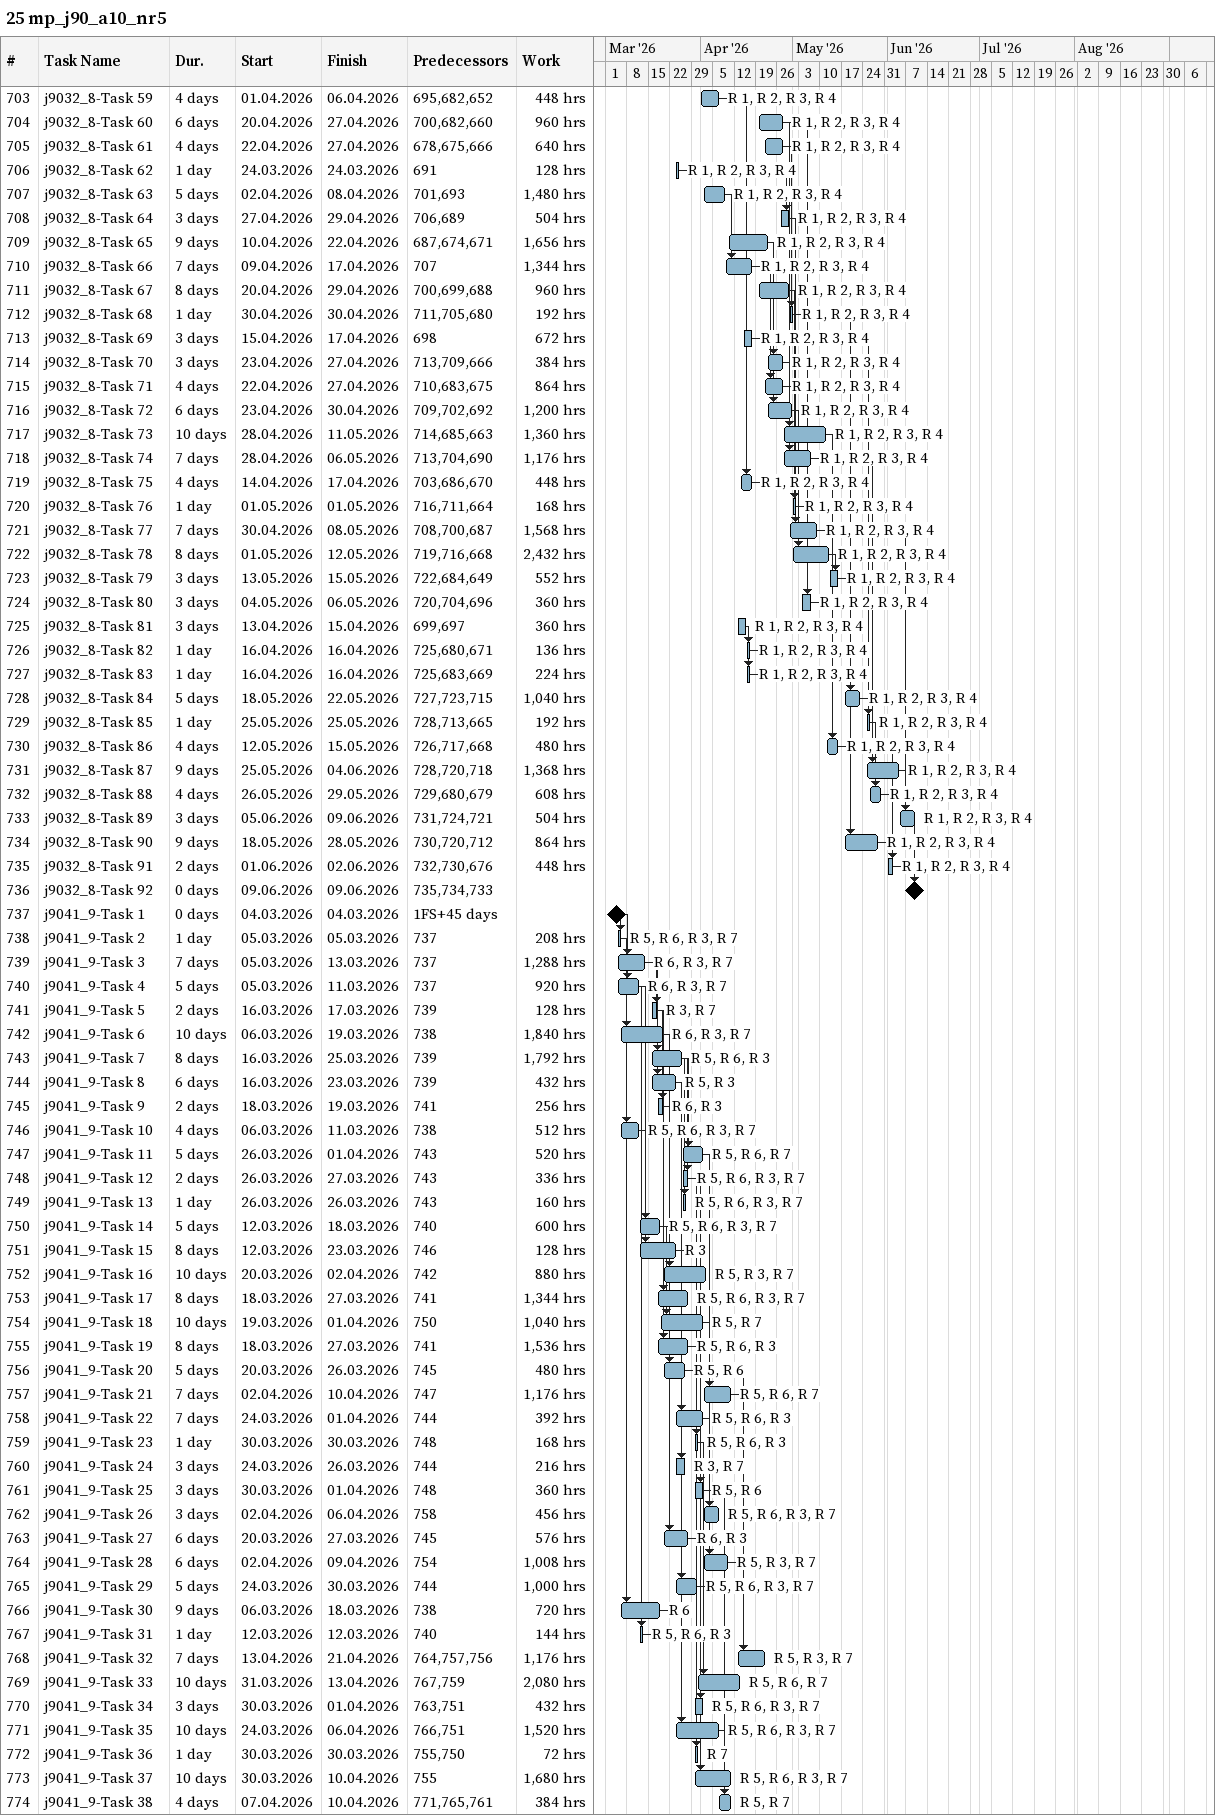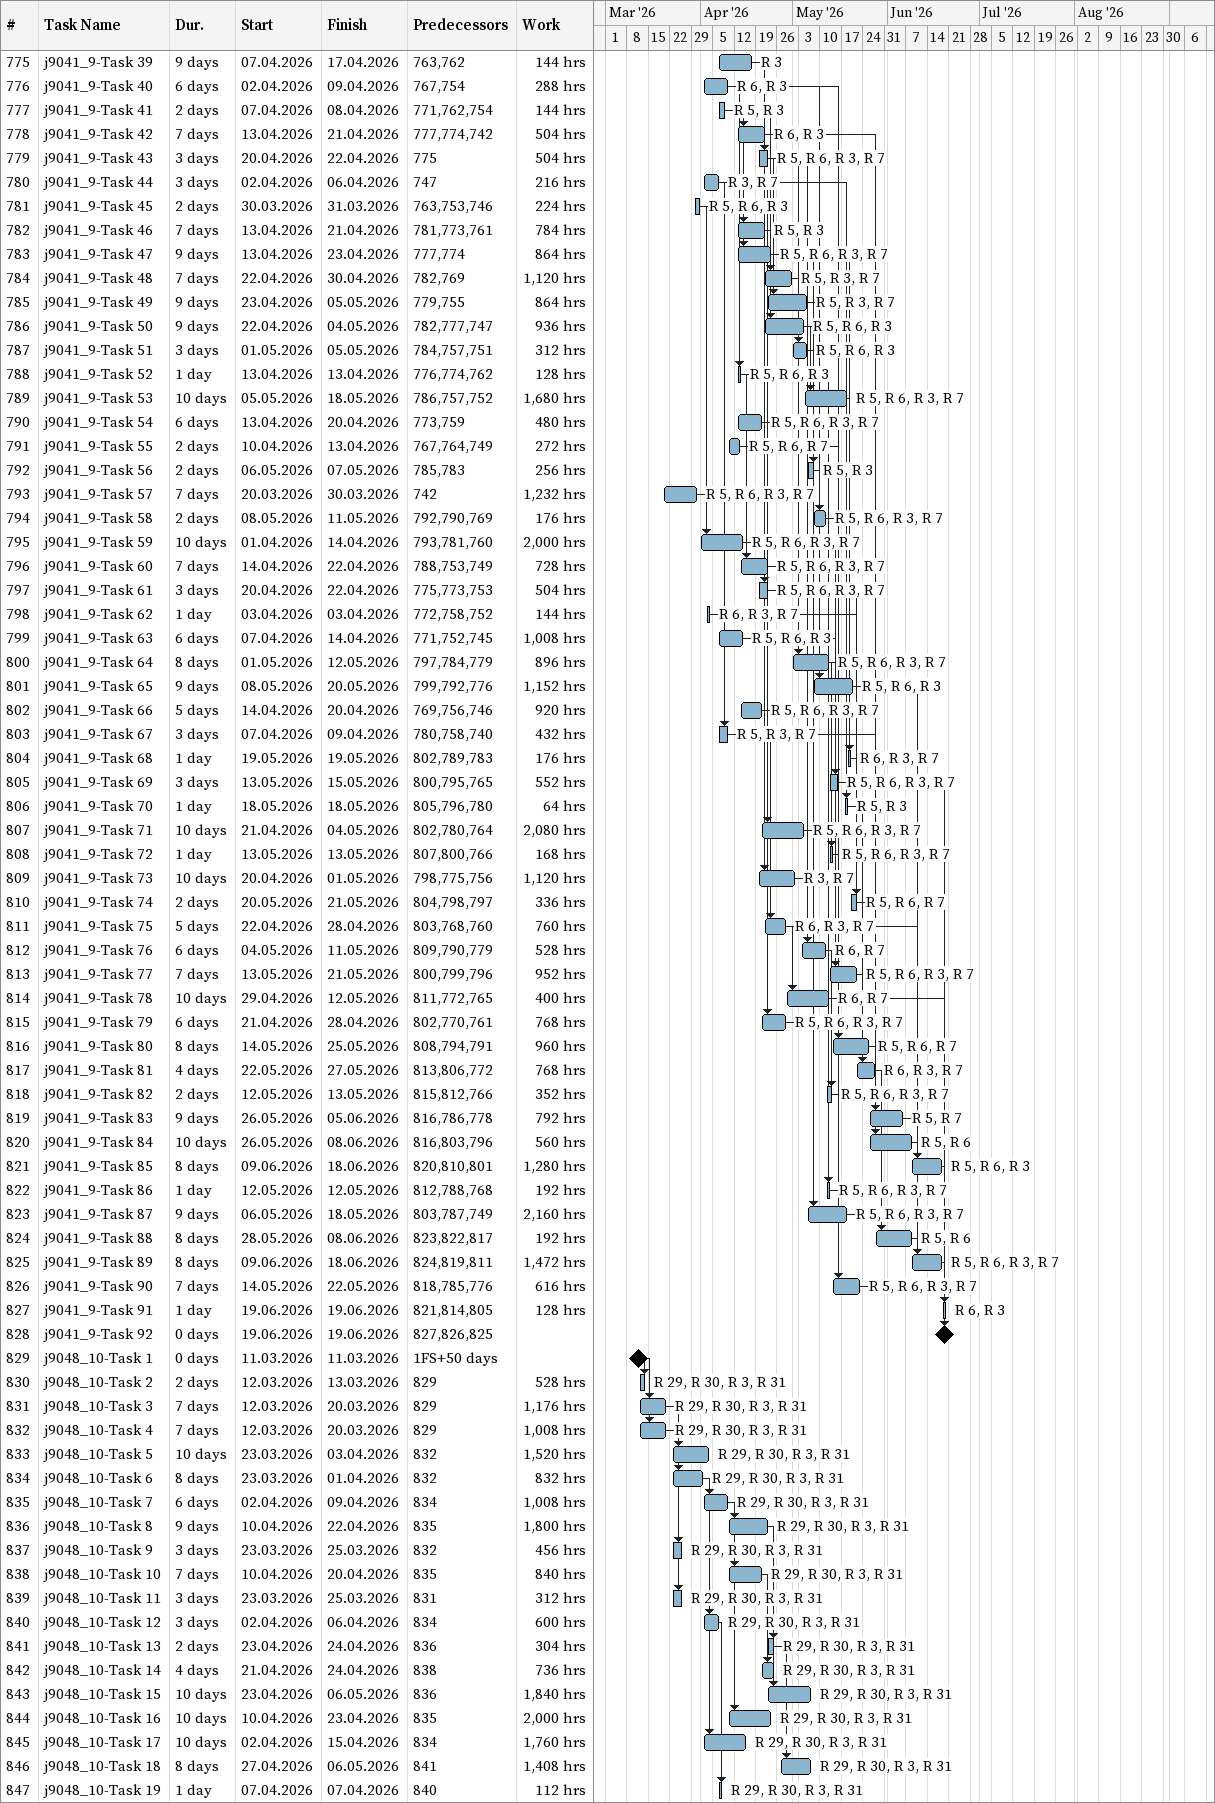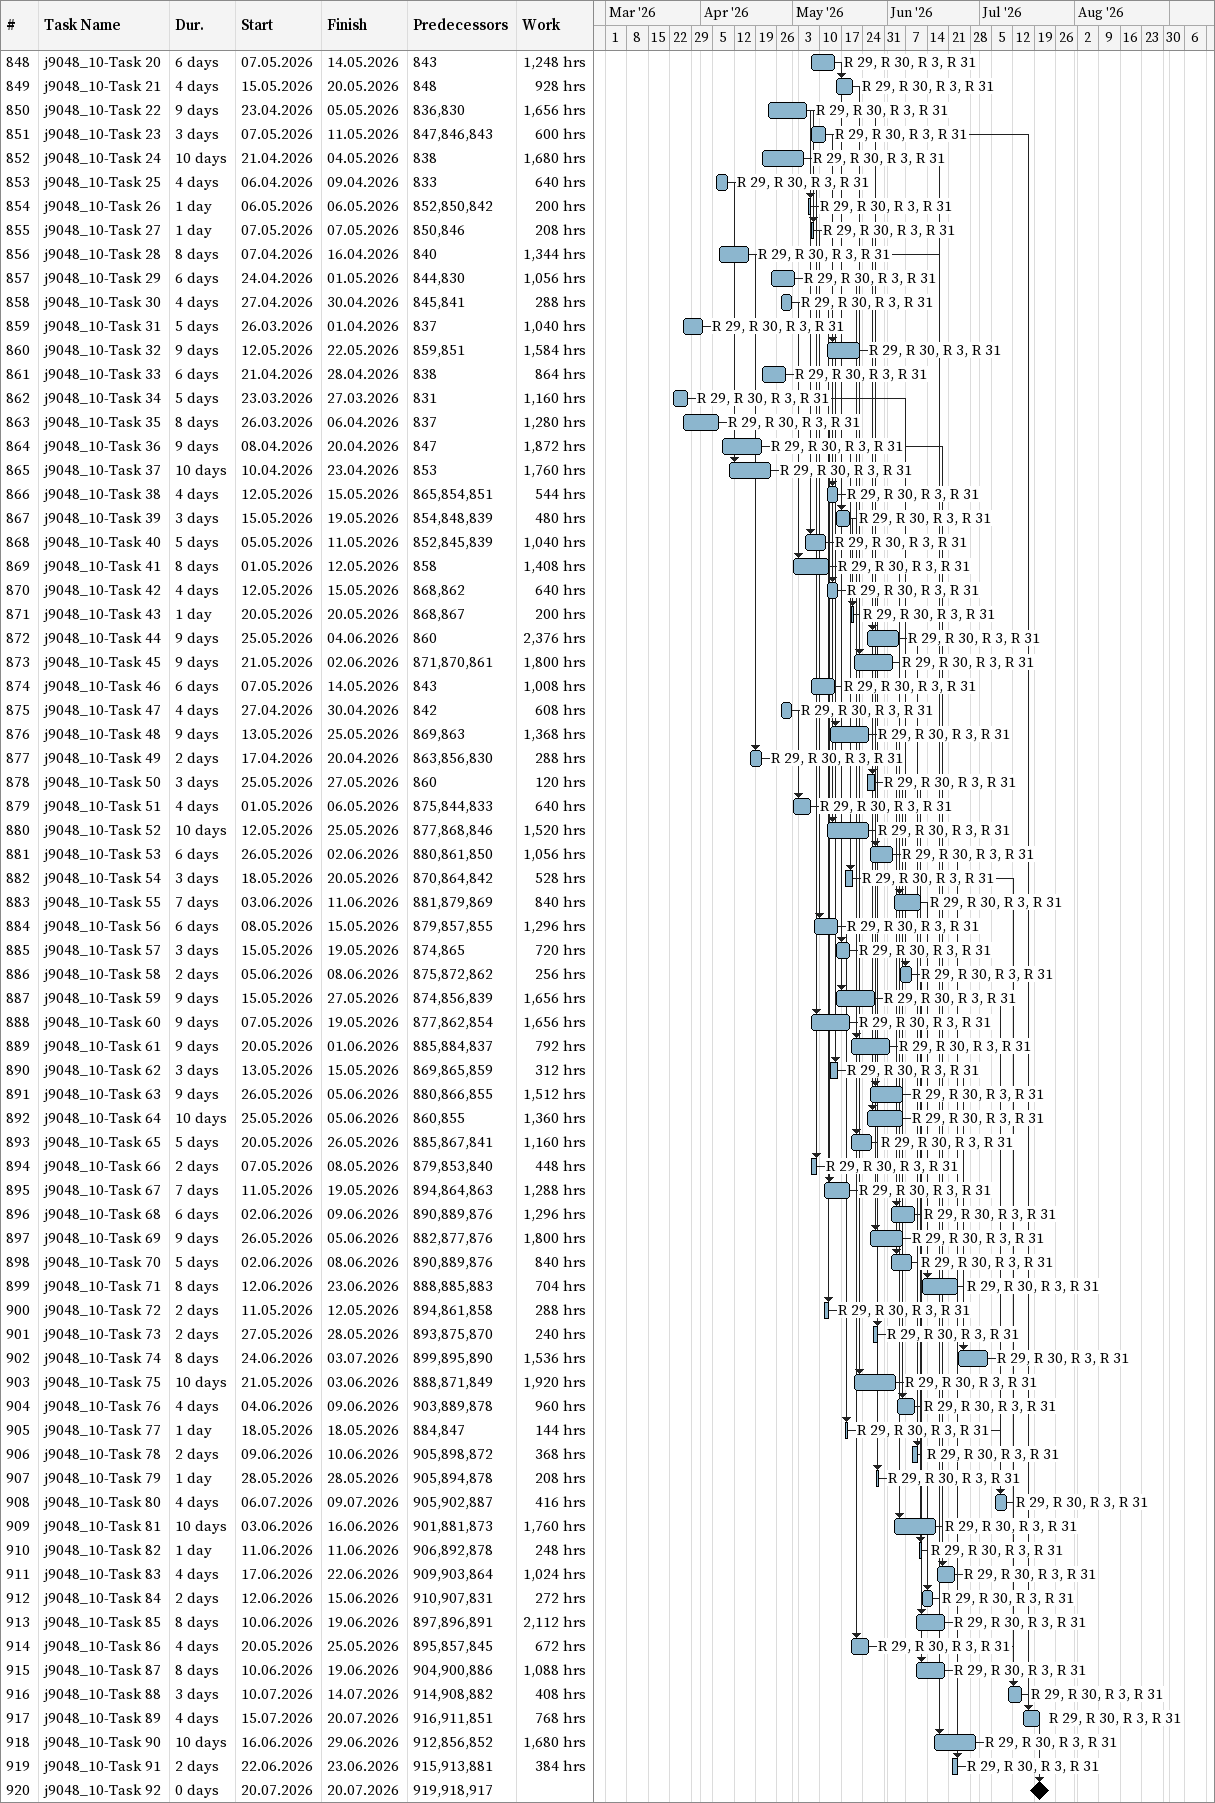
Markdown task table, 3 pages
25 mp_j90_a10_nr5

| ID | Task | Duration | Start | Finish | Predecessors | Resources | Work (h) |
|---|---|---|---|---|---|---|---|
| 703 | j9032_8-Task 59 | 4d | 2026-04-01 | 2026-04-06 | 695, 682, 652 | R 1, R 2, R 3, R 4 | 448 |
| 704 | j9032_8-Task 60 | 6d | 2026-04-20 | 2026-04-27 | 700, 682, 660 | R 1, R 2, R 3, R 4 | 960 |
| 705 | j9032_8-Task 61 | 4d | 2026-04-22 | 2026-04-27 | 678, 675, 666 | R 1, R 2, R 3, R 4 | 640 |
| 706 | j9032_8-Task 62 | 1d | 2026-03-24 | 2026-03-24 | 691 | R 1, R 2, R 3, R 4 | 128 |
| 707 | j9032_8-Task 63 | 5d | 2026-04-02 | 2026-04-08 | 701, 693 | R 1, R 2, R 3, R 4 | 1480 |
| 708 | j9032_8-Task 64 | 3d | 2026-04-27 | 2026-04-29 | 706, 689 | R 1, R 2, R 3, R 4 | 504 |
| 709 | j9032_8-Task 65 | 9d | 2026-04-10 | 2026-04-22 | 687, 674, 671 | R 1, R 2, R 3, R 4 | 1656 |
| 710 | j9032_8-Task 66 | 7d | 2026-04-09 | 2026-04-17 | 707 | R 1, R 2, R 3, R 4 | 1344 |
| 711 | j9032_8-Task 67 | 8d | 2026-04-20 | 2026-04-29 | 700, 699, 688 | R 1, R 2, R 3, R 4 | 960 |
| 712 | j9032_8-Task 68 | 1d | 2026-04-30 | 2026-04-30 | 711, 705, 680 | R 1, R 2, R 3, R 4 | 192 |
| 713 | j9032_8-Task 69 | 3d | 2026-04-15 | 2026-04-17 | 698 | R 1, R 2, R 3, R 4 | 672 |
| 714 | j9032_8-Task 70 | 3d | 2026-04-23 | 2026-04-27 | 713, 709, 666 | R 1, R 2, R 3, R 4 | 384 |
| 715 | j9032_8-Task 71 | 4d | 2026-04-22 | 2026-04-27 | 710, 683, 675 | R 1, R 2, R 3, R 4 | 864 |
| 716 | j9032_8-Task 72 | 6d | 2026-04-23 | 2026-04-30 | 709, 702, 692 | R 1, R 2, R 3, R 4 | 1200 |
| 717 | j9032_8-Task 73 | 10d | 2026-04-28 | 2026-05-11 | 714, 685, 663 | R 1, R 2, R 3, R 4 | 1360 |
| 718 | j9032_8-Task 74 | 7d | 2026-04-28 | 2026-05-06 | 713, 704, 690 | R 1, R 2, R 3, R 4 | 1176 |
| 719 | j9032_8-Task 75 | 4d | 2026-04-14 | 2026-04-17 | 703, 686, 670 | R 1, R 2, R 3, R 4 | 448 |
| 720 | j9032_8-Task 76 | 1d | 2026-05-01 | 2026-05-01 | 716, 711, 664 | R 1, R 2, R 3, R 4 | 168 |
| 721 | j9032_8-Task 77 | 7d | 2026-04-30 | 2026-05-08 | 708, 700, 687 | R 1, R 2, R 3, R 4 | 1568 |
| 722 | j9032_8-Task 78 | 8d | 2026-05-01 | 2026-05-12 | 719, 716, 668 | R 1, R 2, R 3, R 4 | 2432 |
| 723 | j9032_8-Task 79 | 3d | 2026-05-13 | 2026-05-15 | 722, 684, 649 | R 1, R 2, R 3, R 4 | 552 |
| 724 | j9032_8-Task 80 | 3d | 2026-05-04 | 2026-05-06 | 720, 704, 696 | R 1, R 2, R 3, R 4 | 360 |
| 725 | j9032_8-Task 81 | 3d | 2026-04-13 | 2026-04-15 | 699, 697 | R 1, R 2, R 3, R 4 | 360 |
| 726 | j9032_8-Task 82 | 1d | 2026-04-16 | 2026-04-16 | 725, 680, 671 | R 1, R 2, R 3, R 4 | 136 |
| 727 | j9032_8-Task 83 | 1d | 2026-04-16 | 2026-04-16 | 725, 683, 669 | R 1, R 2, R 3, R 4 | 224 |
| 728 | j9032_8-Task 84 | 5d | 2026-05-18 | 2026-05-22 | 727, 723, 715 | R 1, R 2, R 3, R 4 | 1040 |
| 729 | j9032_8-Task 85 | 1d | 2026-05-25 | 2026-05-25 | 728, 713, 665 | R 1, R 2, R 3, R 4 | 192 |
| 730 | j9032_8-Task 86 | 4d | 2026-05-12 | 2026-05-15 | 726, 717, 668 | R 1, R 2, R 3, R 4 | 480 |
| 731 | j9032_8-Task 87 | 9d | 2026-05-25 | 2026-06-04 | 728, 720, 718 | R 1, R 2, R 3, R 4 | 1368 |
| 732 | j9032_8-Task 88 | 4d | 2026-05-26 | 2026-05-29 | 729, 680, 679 | R 1, R 2, R 3, R 4 | 608 |
| 733 | j9032_8-Task 89 | 3d | 2026-06-05 | 2026-06-09 | 731, 724, 721 | R 1, R 2, R 3, R 4 | 504 |
| 734 | j9032_8-Task 90 | 9d | 2026-05-18 | 2026-05-28 | 730, 720, 712 | R 1, R 2, R 3, R 4 | 864 |
| 735 | j9032_8-Task 91 | 2d | 2026-06-01 | 2026-06-02 | 732, 730, 676 | R 1, R 2, R 3, R 4 | 448 |
| 736 | j9032_8-Task 92 | 0d | 2026-06-09 | 2026-06-09 | 735, 734, 733 |  |  |
| 737 | j9041_9-Task 1 | 0d | 2026-03-04 | 2026-03-04 | 1FS+45d |  |  |
| 738 | j9041_9-Task 2 | 1d | 2026-03-05 | 2026-03-05 | 737 | R 5, R 6, R 3, R 7 | 208 |
| 739 | j9041_9-Task 3 | 7d | 2026-03-05 | 2026-03-13 | 737 | R 6, R 3, R 7 | 1288 |
| 740 | j9041_9-Task 4 | 5d | 2026-03-05 | 2026-03-11 | 737 | R 6, R 3, R 7 | 920 |
| 741 | j9041_9-Task 5 | 2d | 2026-03-16 | 2026-03-17 | 739 | R 3, R 7 | 128 |
| 742 | j9041_9-Task 6 | 10d | 2026-03-06 | 2026-03-19 | 738 | R 6, R 3, R 7 | 1840 |
| 743 | j9041_9-Task 7 | 8d | 2026-03-16 | 2026-03-25 | 739 | R 5, R 6, R 3 | 1792 |
| 744 | j9041_9-Task 8 | 6d | 2026-03-16 | 2026-03-23 | 739 | R 5, R 3 | 432 |
| 745 | j9041_9-Task 9 | 2d | 2026-03-18 | 2026-03-19 | 741 | R 6, R 3 | 256 |
| 746 | j9041_9-Task 10 | 4d | 2026-03-06 | 2026-03-11 | 738 | R 5, R 6, R 3, R 7 | 512 |
| 747 | j9041_9-Task 11 | 5d | 2026-03-26 | 2026-04-01 | 743 | R 5, R 6, R 7 | 520 |
| 748 | j9041_9-Task 12 | 2d | 2026-03-26 | 2026-03-27 | 743 | R 5, R 6, R 3, R 7 | 336 |
| 749 | j9041_9-Task 13 | 1d | 2026-03-26 | 2026-03-26 | 743 | R 5, R 6, R 3, R 7 | 160 |
| 750 | j9041_9-Task 14 | 5d | 2026-03-12 | 2026-03-18 | 740 | R 5, R 6, R 3, R 7 | 600 |
| 751 | j9041_9-Task 15 | 8d | 2026-03-12 | 2026-03-23 | 746 | R 3 | 128 |
| 752 | j9041_9-Task 16 | 10d | 2026-03-20 | 2026-04-02 | 742 | R 5, R 3, R 7 | 880 |
| 753 | j9041_9-Task 17 | 8d | 2026-03-18 | 2026-03-27 | 741 | R 5, R 6, R 3, R 7 | 1344 |
| 754 | j9041_9-Task 18 | 10d | 2026-03-19 | 2026-04-01 | 750 | R 5, R 7 | 1040 |
| 755 | j9041_9-Task 19 | 8d | 2026-03-18 | 2026-03-27 | 741 | R 5, R 6, R 3 | 1536 |
| 756 | j9041_9-Task 20 | 5d | 2026-03-20 | 2026-03-26 | 745 | R 5, R 6 | 480 |
| 757 | j9041_9-Task 21 | 7d | 2026-04-02 | 2026-04-10 | 747 | R 5, R 6, R 7 | 1176 |
| 758 | j9041_9-Task 22 | 7d | 2026-03-24 | 2026-04-01 | 744 | R 5, R 6, R 3 | 392 |
| 759 | j9041_9-Task 23 | 1d | 2026-03-30 | 2026-03-30 | 748 | R 5, R 6, R 3 | 168 |
| 760 | j9041_9-Task 24 | 3d | 2026-03-24 | 2026-03-26 | 744 | R 3, R 7 | 216 |
| 761 | j9041_9-Task 25 | 3d | 2026-03-30 | 2026-04-01 | 748 | R 5, R 6 | 360 |
| 762 | j9041_9-Task 26 | 3d | 2026-04-02 | 2026-04-06 | 758 | R 5, R 6, R 3, R 7 | 456 |
| 763 | j9041_9-Task 27 | 6d | 2026-03-20 | 2026-03-27 | 745 | R 6, R 3 | 576 |
| 764 | j9041_9-Task 28 | 6d | 2026-04-02 | 2026-04-09 | 754 | R 5, R 3, R 7 | 1008 |
| 765 | j9041_9-Task 29 | 5d | 2026-03-24 | 2026-03-30 | 744 | R 5, R 6, R 3, R 7 | 1000 |
| 766 | j9041_9-Task 30 | 9d | 2026-03-06 | 2026-03-18 | 738 | R 6 | 720 |
| 767 | j9041_9-Task 31 | 1d | 2026-03-12 | 2026-03-12 | 740 | R 5, R 6, R 3 | 144 |
| 768 | j9041_9-Task 32 | 7d | 2026-04-13 | 2026-04-21 | 764, 757, 756 | R 5, R 3, R 7 | 1176 |
| 769 | j9041_9-Task 33 | 10d | 2026-03-31 | 2026-04-13 | 767, 759 | R 5, R 6, R 7 | 2080 |
| 770 | j9041_9-Task 34 | 3d | 2026-03-30 | 2026-04-01 | 763, 751 | R 5, R 6, R 3, R 7 | 432 |
| 771 | j9041_9-Task 35 | 10d | 2026-03-24 | 2026-04-06 | 766, 751 | R 5, R 6, R 3, R 7 | 1520 |
| 772 | j9041_9-Task 36 | 1d | 2026-03-30 | 2026-03-30 | 755, 750 | R 7 | 72 |
| 773 | j9041_9-Task 37 | 10d | 2026-03-30 | 2026-04-10 | 755 | R 5, R 6, R 3, R 7 | 1680 |
| 774 | j9041_9-Task 38 | 4d | 2026-04-07 | 2026-04-10 | 771, 765, 761 | R 5, R 7 | 384 |
| 775 | j9041_9-Task 39 | 9d | 2026-04-07 | 2026-04-17 | 763, 762 | R 3 | 144 |
| 776 | j9041_9-Task 40 | 6d | 2026-04-02 | 2026-04-09 | 767, 754 | R 6, R 3 | 288 |
| 777 | j9041_9-Task 41 | 2d | 2026-04-07 | 2026-04-08 | 771, 762, 754 | R 5, R 3 | 144 |
| 778 | j9041_9-Task 42 | 7d | 2026-04-13 | 2026-04-21 | 777, 774, 742 | R 6, R 3 | 504 |
| 779 | j9041_9-Task 43 | 3d | 2026-04-20 | 2026-04-22 | 775 | R 5, R 6, R 3, R 7 | 504 |
| 780 | j9041_9-Task 44 | 3d | 2026-04-02 | 2026-04-06 | 747 | R 3, R 7 | 216 |
| 781 | j9041_9-Task 45 | 2d | 2026-03-30 | 2026-03-31 | 763, 753, 746 | R 5, R 6, R 3 | 224 |
| 782 | j9041_9-Task 46 | 7d | 2026-04-13 | 2026-04-21 | 781, 773, 761 | R 5, R 3 | 784 |
| 783 | j9041_9-Task 47 | 9d | 2026-04-13 | 2026-04-23 | 777, 774 | R 5, R 6, R 3, R 7 | 864 |
| 784 | j9041_9-Task 48 | 7d | 2026-04-22 | 2026-04-30 | 782, 769 | R 5, R 3, R 7 | 1120 |
| 785 | j9041_9-Task 49 | 9d | 2026-04-23 | 2026-05-05 | 779, 755 | R 5, R 3, R 7 | 864 |
| 786 | j9041_9-Task 50 | 9d | 2026-04-22 | 2026-05-04 | 782, 777, 747 | R 5, R 6, R 3 | 936 |
| 787 | j9041_9-Task 51 | 3d | 2026-05-01 | 2026-05-05 | 784, 757, 751 | R 5, R 6, R 3 | 312 |
| 788 | j9041_9-Task 52 | 1d | 2026-04-13 | 2026-04-13 | 776, 774, 762 | R 5, R 6, R 3 | 128 |
| 789 | j9041_9-Task 53 | 10d | 2026-05-05 | 2026-05-18 | 786, 757, 752 | R 5, R 6, R 3, R 7 | 1680 |
| 790 | j9041_9-Task 54 | 6d | 2026-04-13 | 2026-04-20 | 773, 759 | R 5, R 6, R 3, R 7 | 480 |
| 791 | j9041_9-Task 55 | 2d | 2026-04-10 | 2026-04-13 | 767, 764, 749 | R 5, R 6, R 7 | 272 |
| 792 | j9041_9-Task 56 | 2d | 2026-05-06 | 2026-05-07 | 785, 783 | R 5, R 3 | 256 |
| 793 | j9041_9-Task 57 | 7d | 2026-03-20 | 2026-03-30 | 742 | R 5, R 6, R 3, R 7 | 1232 |
| 794 | j9041_9-Task 58 | 2d | 2026-05-08 | 2026-05-11 | 792, 790, 769 | R 5, R 6, R 3, R 7 | 176 |
| 795 | j9041_9-Task 59 | 10d | 2026-04-01 | 2026-04-14 | 793, 781, 760 | R 5, R 6, R 3, R 7 | 2000 |
| 796 | j9041_9-Task 60 | 7d | 2026-04-14 | 2026-04-22 | 788, 753, 749 | R 5, R 6, R 3, R 7 | 728 |
| 797 | j9041_9-Task 61 | 3d | 2026-04-20 | 2026-04-22 | 775, 773, 753 | R 5, R 6, R 3, R 7 | 504 |
| 798 | j9041_9-Task 62 | 1d | 2026-04-03 | 2026-04-03 | 772, 758, 752 | R 6, R 3, R 7 | 144 |
| 799 | j9041_9-Task 63 | 6d | 2026-04-07 | 2026-04-14 | 771, 752, 745 | R 5, R 6, R 3 | 1008 |
| 800 | j9041_9-Task 64 | 8d | 2026-05-01 | 2026-05-12 | 797, 784, 779 | R 5, R 6, R 3, R 7 | 896 |
| 801 | j9041_9-Task 65 | 9d | 2026-05-08 | 2026-05-20 | 799, 792, 776 | R 5, R 6, R 3 | 1152 |
| 802 | j9041_9-Task 66 | 5d | 2026-04-14 | 2026-04-20 | 769, 756, 746 | R 5, R 6, R 3, R 7 | 920 |
| 803 | j9041_9-Task 67 | 3d | 2026-04-07 | 2026-04-09 | 780, 758, 740 | R 5, R 3, R 7 | 432 |
| 804 | j9041_9-Task 68 | 1d | 2026-05-19 | 2026-05-19 | 802, 789, 783 | R 6, R 3, R 7 | 176 |
| 805 | j9041_9-Task 69 | 3d | 2026-05-13 | 2026-05-15 | 800, 795, 765 | R 5, R 6, R 3, R 7 | 552 |
| 806 | j9041_9-Task 70 | 1d | 2026-05-18 | 2026-05-18 | 805, 796, 780 | R 5, R 3 | 64 |
| 807 | j9041_9-Task 71 | 10d | 2026-04-21 | 2026-05-04 | 802, 780, 764 | R 5, R 6, R 3, R 7 | 2080 |
| 808 | j9041_9-Task 72 | 1d | 2026-05-13 | 2026-05-13 | 807, 800, 766 | R 5, R 6, R 3, R 7 | 168 |
| 809 | j9041_9-Task 73 | 10d | 2026-04-20 | 2026-05-01 | 798, 775, 756 | R 3, R 7 | 1120 |
| 810 | j9041_9-Task 74 | 2d | 2026-05-20 | 2026-05-21 | 804, 798, 797 | R 5, R 6, R 7 | 336 |
| 811 | j9041_9-Task 75 | 5d | 2026-04-22 | 2026-04-28 | 803, 768, 760 | R 6, R 3, R 7 | 760 |
| 812 | j9041_9-Task 76 | 6d | 2026-05-04 | 2026-05-11 | 809, 790, 779 | R 6, R 7 | 528 |
| 813 | j9041_9-Task 77 | 7d | 2026-05-13 | 2026-05-21 | 800, 799, 796 | R 5, R 6, R 3, R 7 | 952 |
| 814 | j9041_9-Task 78 | 10d | 2026-04-29 | 2026-05-12 | 811, 772, 765 | R 6, R 7 | 400 |
| 815 | j9041_9-Task 79 | 6d | 2026-04-21 | 2026-04-28 | 802, 770, 761 | R 5, R 6, R 3, R 7 | 768 |
| 816 | j9041_9-Task 80 | 8d | 2026-05-14 | 2026-05-25 | 808, 794, 791 | R 5, R 6, R 7 | 960 |
| 817 | j9041_9-Task 81 | 4d | 2026-05-22 | 2026-05-27 | 813, 806, 772 | R 6, R 3, R 7 | 768 |
| 818 | j9041_9-Task 82 | 2d | 2026-05-12 | 2026-05-13 | 815, 812, 766 | R 5, R 6, R 3, R 7 | 352 |
| 819 | j9041_9-Task 83 | 9d | 2026-05-26 | 2026-06-05 | 816, 786, 778 | R 5, R 7 | 792 |
| 820 | j9041_9-Task 84 | 10d | 2026-05-26 | 2026-06-08 | 816, 803, 796 | R 5, R 6 | 560 |
| 821 | j9041_9-Task 85 | 8d | 2026-06-09 | 2026-06-18 | 820, 810, 801 | R 5, R 6, R 3 | 1280 |
| 822 | j9041_9-Task 86 | 1d | 2026-05-12 | 2026-05-12 | 812, 788, 768 | R 5, R 6, R 3, R 7 | 192 |
| 823 | j9041_9-Task 87 | 9d | 2026-05-06 | 2026-05-18 | 803, 787, 749 | R 5, R 6, R 3, R 7 | 2160 |
| 824 | j9041_9-Task 88 | 8d | 2026-05-28 | 2026-06-08 | 823, 822, 817 | R 5, R 6 | 192 |
| 825 | j9041_9-Task 89 | 8d | 2026-06-09 | 2026-06-18 | 824, 819, 811 | R 5, R 6, R 3, R 7 | 1472 |
| 826 | j9041_9-Task 90 | 7d | 2026-05-14 | 2026-05-22 | 818, 785, 776 | R 5, R 6, R 3, R 7 | 616 |
| 827 | j9041_9-Task 91 | 1d | 2026-06-19 | 2026-06-19 | 821, 814, 805 | R 6, R 3 | 128 |
| 828 | j9041_9-Task 92 | 0d | 2026-06-19 | 2026-06-19 | 827, 826, 825 |  |  |
| 829 | j9048_10-Task 1 | 0d | 2026-03-11 | 2026-03-11 | 1FS+50d |  |  |
| 830 | j9048_10-Task 2 | 2d | 2026-03-12 | 2026-03-13 | 829 | R 29, R 30, R 3, R 31 | 528 |
| 831 | j9048_10-Task 3 | 7d | 2026-03-12 | 2026-03-20 | 829 | R 29, R 30, R 3, R 31 | 1176 |
| 832 | j9048_10-Task 4 | 7d | 2026-03-12 | 2026-03-20 | 829 | R 29, R 30, R 3, R 31 | 1008 |
| 833 | j9048_10-Task 5 | 10d | 2026-03-23 | 2026-04-03 | 832 | R 29, R 30, R 3, R 31 | 1520 |
| 834 | j9048_10-Task 6 | 8d | 2026-03-23 | 2026-04-01 | 832 | R 29, R 30, R 3, R 31 | 832 |
| 835 | j9048_10-Task 7 | 6d | 2026-04-02 | 2026-04-09 | 834 | R 29, R 30, R 3, R 31 | 1008 |
| 836 | j9048_10-Task 8 | 9d | 2026-04-10 | 2026-04-22 | 835 | R 29, R 30, R 3, R 31 | 1800 |
| 837 | j9048_10-Task 9 | 3d | 2026-03-23 | 2026-03-25 | 832 | R 29, R 30, R 3, R 31 | 456 |
| 838 | j9048_10-Task 10 | 7d | 2026-04-10 | 2026-04-20 | 835 | R 29, R 30, R 3, R 31 | 840 |
| 839 | j9048_10-Task 11 | 3d | 2026-03-23 | 2026-03-25 | 831 | R 29, R 30, R 3, R 31 | 312 |
| 840 | j9048_10-Task 12 | 3d | 2026-04-02 | 2026-04-06 | 834 | R 29, R 30, R 3, R 31 | 600 |
| 841 | j9048_10-Task 13 | 2d | 2026-04-23 | 2026-04-24 | 836 | R 29, R 30, R 3, R 31 | 304 |
| 842 | j9048_10-Task 14 | 4d | 2026-04-21 | 2026-04-24 | 838 | R 29, R 30, R 3, R 31 | 736 |
| 843 | j9048_10-Task 15 | 10d | 2026-04-23 | 2026-05-06 | 836 | R 29, R 30, R 3, R 31 | 1840 |
| 844 | j9048_10-Task 16 | 10d | 2026-04-10 | 2026-04-23 | 835 | R 29, R 30, R 3, R 31 | 2000 |
| 845 | j9048_10-Task 17 | 10d | 2026-04-02 | 2026-04-15 | 834 | R 29, R 30, R 3, R 31 | 1760 |
| 846 | j9048_10-Task 18 | 8d | 2026-04-27 | 2026-05-06 | 841 | R 29, R 30, R 3, R 31 | 1408 |
| 847 | j9048_10-Task 19 | 1d | 2026-04-07 | 2026-04-07 | 840 | R 29, R 30, R 3, R 31 | 112 |
| 848 | j9048_10-Task 20 | 6d | 2026-05-07 | 2026-05-14 | 843 | R 29, R 30, R 3, R 31 | 1248 |
| 849 | j9048_10-Task 21 | 4d | 2026-05-15 | 2026-05-20 | 848 | R 29, R 30, R 3, R 31 | 928 |
| 850 | j9048_10-Task 22 | 9d | 2026-04-23 | 2026-05-05 | 836, 830 | R 29, R 30, R 3, R 31 | 1656 |
| 851 | j9048_10-Task 23 | 3d | 2026-05-07 | 2026-05-11 | 847, 846, 843 | R 29, R 30, R 3, R 31 | 600 |
| 852 | j9048_10-Task 24 | 10d | 2026-04-21 | 2026-05-04 | 838 | R 29, R 30, R 3, R 31 | 1680 |
| 853 | j9048_10-Task 25 | 4d | 2026-04-06 | 2026-04-09 | 833 | R 29, R 30, R 3, R 31 | 640 |
| 854 | j9048_10-Task 26 | 1d | 2026-05-06 | 2026-05-06 | 852, 850, 842 | R 29, R 30, R 3, R 31 | 200 |
| 855 | j9048_10-Task 27 | 1d | 2026-05-07 | 2026-05-07 | 850, 846 | R 29, R 30, R 3, R 31 | 208 |
| 856 | j9048_10-Task 28 | 8d | 2026-04-07 | 2026-04-16 | 840 | R 29, R 30, R 3, R 31 | 1344 |
| 857 | j9048_10-Task 29 | 6d | 2026-04-24 | 2026-05-01 | 844, 830 | R 29, R 30, R 3, R 31 | 1056 |
| 858 | j9048_10-Task 30 | 4d | 2026-04-27 | 2026-04-30 | 845, 841 | R 29, R 30, R 3, R 31 | 288 |
| 859 | j9048_10-Task 31 | 5d | 2026-03-26 | 2026-04-01 | 837 | R 29, R 30, R 3, R 31 | 1040 |
| 860 | j9048_10-Task 32 | 9d | 2026-05-12 | 2026-05-22 | 859, 851 | R 29, R 30, R 3, R 31 | 1584 |
| 861 | j9048_10-Task 33 | 6d | 2026-04-21 | 2026-04-28 | 838 | R 29, R 30, R 3, R 31 | 864 |
| 862 | j9048_10-Task 34 | 5d | 2026-03-23 | 2026-03-27 | 831 | R 29, R 30, R 3, R 31 | 1160 |
| 863 | j9048_10-Task 35 | 8d | 2026-03-26 | 2026-04-06 | 837 | R 29, R 30, R 3, R 31 | 1280 |
| 864 | j9048_10-Task 36 | 9d | 2026-04-08 | 2026-04-20 | 847 | R 29, R 30, R 3, R 31 | 1872 |
| 865 | j9048_10-Task 37 | 10d | 2026-04-10 | 2026-04-23 | 853 | R 29, R 30, R 3, R 31 | 1760 |
| 866 | j9048_10-Task 38 | 4d | 2026-05-12 | 2026-05-15 | 865, 854, 851 | R 29, R 30, R 3, R 31 | 544 |
| 867 | j9048_10-Task 39 | 3d | 2026-05-15 | 2026-05-19 | 854, 848, 839 | R 29, R 30, R 3, R 31 | 480 |
| 868 | j9048_10-Task 40 | 5d | 2026-05-05 | 2026-05-11 | 852, 845, 839 | R 29, R 30, R 3, R 31 | 1040 |
| 869 | j9048_10-Task 41 | 8d | 2026-05-01 | 2026-05-12 | 858 | R 29, R 30, R 3, R 31 | 1408 |
| 870 | j9048_10-Task 42 | 4d | 2026-05-12 | 2026-05-15 | 868, 862 | R 29, R 30, R 3, R 31 | 640 |
| 871 | j9048_10-Task 43 | 1d | 2026-05-20 | 2026-05-20 | 868, 867 | R 29, R 30, R 3, R 31 | 200 |
| 872 | j9048_10-Task 44 | 9d | 2026-05-25 | 2026-06-04 | 860 | R 29, R 30, R 3, R 31 | 2376 |
| 873 | j9048_10-Task 45 | 9d | 2026-05-21 | 2026-06-02 | 871, 870, 861 | R 29, R 30, R 3, R 31 | 1800 |
| 874 | j9048_10-Task 46 | 6d | 2026-05-07 | 2026-05-14 | 843 | R 29, R 30, R 3, R 31 | 1008 |
| 875 | j9048_10-Task 47 | 4d | 2026-04-27 | 2026-04-30 | 842 | R 29, R 30, R 3, R 31 | 608 |
| 876 | j9048_10-Task 48 | 9d | 2026-05-13 | 2026-05-25 | 869, 863 | R 29, R 30, R 3, R 31 | 1368 |
| 877 | j9048_10-Task 49 | 2d | 2026-04-17 | 2026-04-20 | 863, 856, 830 | R 29, R 30, R 3, R 31 | 288 |
| 878 | j9048_10-Task 50 | 3d | 2026-05-25 | 2026-05-27 | 860 | R 29, R 30, R 3, R 31 | 120 |
| 879 | j9048_10-Task 51 | 4d | 2026-05-01 | 2026-05-06 | 875, 844, 833 | R 29, R 30, R 3, R 31 | 640 |
| 880 | j9048_10-Task 52 | 10d | 2026-05-12 | 2026-05-25 | 877, 868, 846 | R 29, R 30, R 3, R 31 | 1520 |
| 881 | j9048_10-Task 53 | 6d | 2026-05-26 | 2026-06-02 | 880, 861, 850 | R 29, R 30, R 3, R 31 | 1056 |
| 882 | j9048_10-Task 54 | 3d | 2026-05-18 | 2026-05-20 | 870, 864, 842 | R 29, R 30, R 3, R 31 | 528 |
| 883 | j9048_10-Task 55 | 7d | 2026-06-03 | 2026-06-11 | 881, 879, 869 | R 29, R 30, R 3, R 31 | 840 |
| 884 | j9048_10-Task 56 | 6d | 2026-05-08 | 2026-05-15 | 879, 857, 855 | R 29, R 30, R 3, R 31 | 1296 |
| 885 | j9048_10-Task 57 | 3d | 2026-05-15 | 2026-05-19 | 874, 865 | R 29, R 30, R 3, R 31 | 720 |
| 886 | j9048_10-Task 58 | 2d | 2026-06-05 | 2026-06-08 | 875, 872, 862 | R 29, R 30, R 3, R 31 | 256 |
| 887 | j9048_10-Task 59 | 9d | 2026-05-15 | 2026-05-27 | 874, 856, 839 | R 29, R 30, R 3, R 31 | 1656 |
| 888 | j9048_10-Task 60 | 9d | 2026-05-07 | 2026-05-19 | 877, 862, 854 | R 29, R 30, R 3, R 31 | 1656 |
| 889 | j9048_10-Task 61 | 9d | 2026-05-20 | 2026-06-01 | 885, 884, 837 | R 29, R 30, R 3, R 31 | 792 |
| 890 | j9048_10-Task 62 | 3d | 2026-05-13 | 2026-05-15 | 869, 865, 859 | R 29, R 30, R 3, R 31 | 312 |
| 891 | j9048_10-Task 63 | 9d | 2026-05-26 | 2026-06-05 | 880, 866, 855 | R 29, R 30, R 3, R 31 | 1512 |
| 892 | j9048_10-Task 64 | 10d | 2026-05-25 | 2026-06-05 | 860, 855 | R 29, R 30, R 3, R 31 | 1360 |
| 893 | j9048_10-Task 65 | 5d | 2026-05-20 | 2026-05-26 | 885, 867, 841 | R 29, R 30, R 3, R 31 | 1160 |
| 894 | j9048_10-Task 66 | 2d | 2026-05-07 | 2026-05-08 | 879, 853, 840 | R 29, R 30, R 3, R 31 | 448 |
| 895 | j9048_10-Task 67 | 7d | 2026-05-11 | 2026-05-19 | 894, 864, 863 | R 29, R 30, R 3, R 31 | 1288 |
| 896 | j9048_10-Task 68 | 6d | 2026-06-02 | 2026-06-09 | 890, 889, 876 | R 29, R 30, R 3, R 31 | 1296 |
| 897 | j9048_10-Task 69 | 9d | 2026-05-26 | 2026-06-05 | 882, 877, 876 | R 29, R 30, R 3, R 31 | 1800 |
| 898 | j9048_10-Task 70 | 5d | 2026-06-02 | 2026-06-08 | 890, 889, 876 | R 29, R 30, R 3, R 31 | 840 |
| 899 | j9048_10-Task 71 | 8d | 2026-06-12 | 2026-06-23 | 888, 885, 883 | R 29, R 30, R 3, R 31 | 704 |
| 900 | j9048_10-Task 72 | 2d | 2026-05-11 | 2026-05-12 | 894, 861, 858 | R 29, R 30, R 3, R 31 | 288 |
| 901 | j9048_10-Task 73 | 2d | 2026-05-27 | 2026-05-28 | 893, 875, 870 | R 29, R 30, R 3, R 31 | 240 |
| 902 | j9048_10-Task 74 | 8d | 2026-06-24 | 2026-07-03 | 899, 895, 890 | R 29, R 30, R 3, R 31 | 1536 |
| 903 | j9048_10-Task 75 | 10d | 2026-05-21 | 2026-06-03 | 888, 871, 849 | R 29, R 30, R 3, R 31 | 1920 |
| 904 | j9048_10-Task 76 | 4d | 2026-06-04 | 2026-06-09 | 903, 889, 878 | R 29, R 30, R 3, R 31 | 960 |
| 905 | j9048_10-Task 77 | 1d | 2026-05-18 | 2026-05-18 | 884, 847 | R 29, R 30, R 3, R 31 | 144 |
| 906 | j9048_10-Task 78 | 2d | 2026-06-09 | 2026-06-10 | 905, 898, 872 | R 29, R 30, R 3, R 31 | 368 |
| 907 | j9048_10-Task 79 | 1d | 2026-05-28 | 2026-05-28 | 905, 894, 878 | R 29, R 30, R 3, R 31 | 208 |
| 908 | j9048_10-Task 80 | 4d | 2026-07-06 | 2026-07-09 | 905, 902, 887 | R 29, R 30, R 3, R 31 | 416 |
| 909 | j9048_10-Task 81 | 10d | 2026-06-03 | 2026-06-16 | 901, 881, 873 | R 29, R 30, R 3, R 31 | 1760 |
| 910 | j9048_10-Task 82 | 1d | 2026-06-11 | 2026-06-11 | 906, 892, 878 | R 29, R 30, R 3, R 31 | 248 |
| 911 | j9048_10-Task 83 | 4d | 2026-06-17 | 2026-06-22 | 909, 903, 864 | R 29, R 30, R 3, R 31 | 1024 |
| 912 | j9048_10-Task 84 | 2d | 2026-06-12 | 2026-06-15 | 910, 907, 831 | R 29, R 30, R 3, R 31 | 272 |
| 913 | j9048_10-Task 85 | 8d | 2026-06-10 | 2026-06-19 | 897, 896, 891 | R 29, R 30, R 3, R 31 | 2112 |
| 914 | j9048_10-Task 86 | 4d | 2026-05-20 | 2026-05-25 | 895, 857, 845 | R 29, R 30, R 3, R 31 | 672 |
| 915 | j9048_10-Task 87 | 8d | 2026-06-10 | 2026-06-19 | 904, 900, 886 | R 29, R 30, R 3, R 31 | 1088 |
| 916 | j9048_10-Task 88 | 3d | 2026-07-10 | 2026-07-14 | 914, 908, 882 | R 29, R 30, R 3, R 31 | 408 |
| 917 | j9048_10-Task 89 | 4d | 2026-07-15 | 2026-07-20 | 916, 911, 851 | R 29, R 30, R 3, R 31 | 768 |
| 918 | j9048_10-Task 90 | 10d | 2026-06-16 | 2026-06-29 | 912, 856, 852 | R 29, R 30, R 3, R 31 | 1680 |
| 919 | j9048_10-Task 91 | 2d | 2026-06-22 | 2026-06-23 | 915, 913, 881 | R 29, R 30, R 3, R 31 | 384 |
| 920 | j9048_10-Task 92 | 0d | 2026-07-20 | 2026-07-20 | 919, 918, 917 |  |  |
